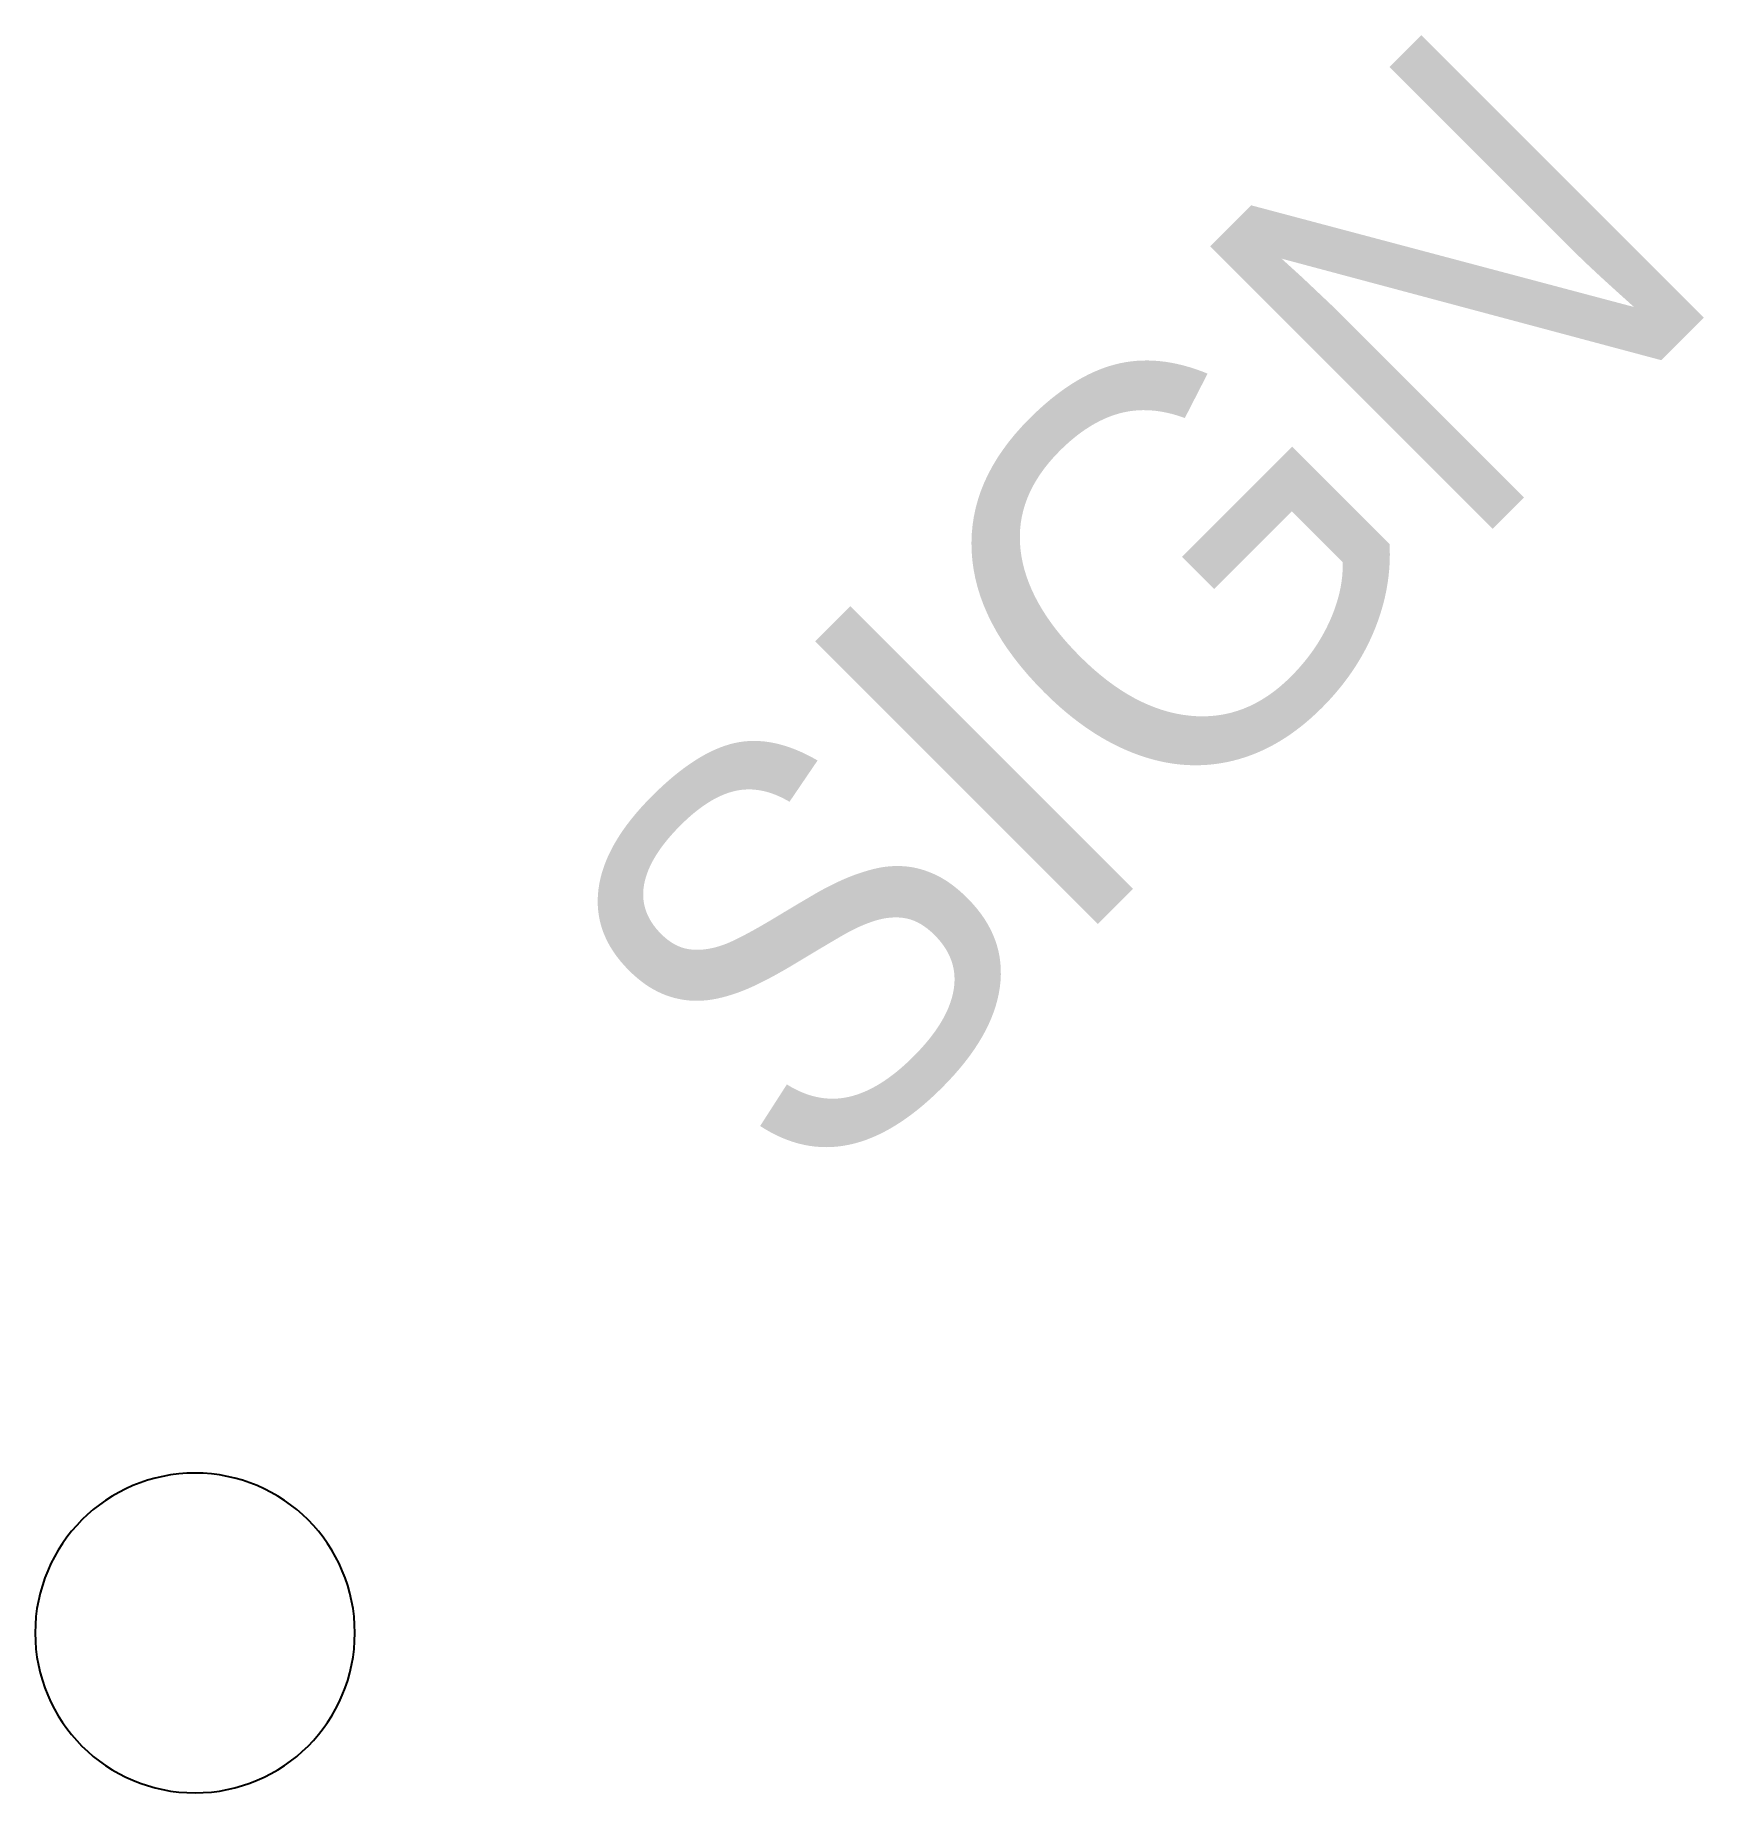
# Model space of a CAD drawing. Extents: x -0.2 to 1.89, y -0.2 to 2.
import ezdxf

# ---------------------------------------------------------------- set-up
doc = ezdxf.new("R2010")
doc.units = 0
doc.header["$MEASUREMENT"] = 0
doc.layers.add('CELL_SI_SIGN', color=7, linetype='Continuous')

msp = doc.modelspace()

# ---------------------------------------------------------------- linework, layer by layer
at = {"layer": 'CELL_SI_SIGN', "color": 7}
for start, end in [(90, 180), (0, 90), (180, 270), (270, 360)]:
    msp.add_arc((-0.001241, 0.001091), 0.2, start, end, dxfattribs=at)

# ---------------------------------------------------------------- texts
msp.add_text('SIGN', height=0.499998, rotation=45, dxfattribs=at).set_placement((0.769125, 0.529))

doc.saveas('drawing.dxf')
